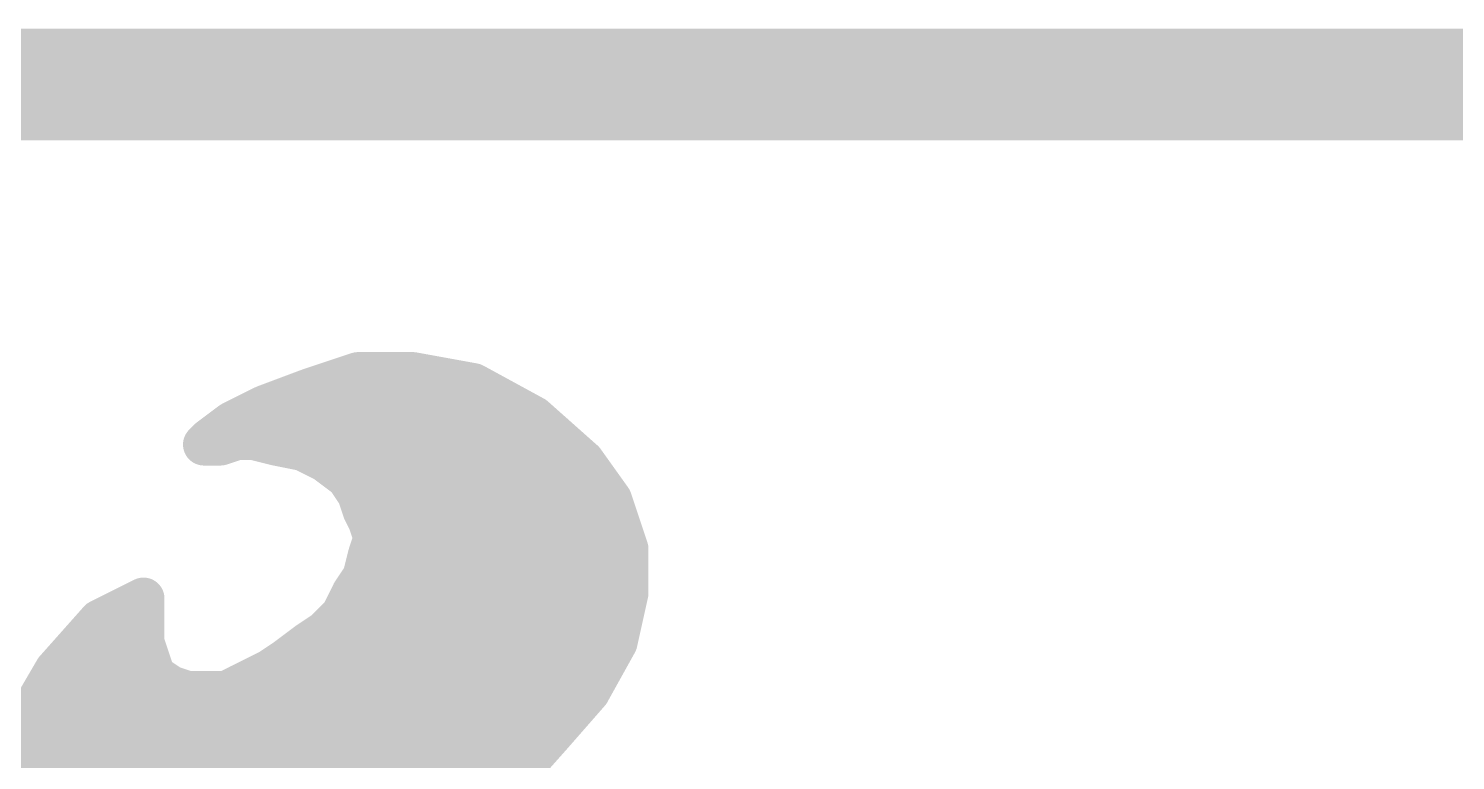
# Model space of a CAD drawing. Extents: x -29.2 to 57.4, y -24.7 to 35.4.
# Drawn here: x 10.21 to 12.804, y 24.171 to 25.502 of the extents above; entities that cross this region are included whole.
import ezdxf

# ---------------------------------------------------------------- set-up
doc = ezdxf.new("R2010")
doc.units = 0
for name, color, linetype in [('1', 12, 'CONTINUOUS'), ('16', 132, 'CONTINUOUS'), ('20', 31, 'CONTINUOUS'), ('22', 40, 'CONTINUOUS')]:
    doc.layers.add(name, color=color, linetype=linetype)

msp = doc.modelspace()

# ---------------------------------------------------------------- linework, layer by layer
at = {"layer": '1', "const_width": 0.2032}
msp.add_lwpolyline([(25.4, 25.4), (0, 25.4)], dxfattribs=at)
at = {"layer": '16', "const_width": 0.2032}
msp.add_lwpolyline([(25.4, 25.4), (0, 25.4)], dxfattribs=at)
at = {"layer": '20', "const_width": 0.2032}
msp.add_lwpolyline([(25.4, 25.4), (0, 25.4)], dxfattribs=at)
at = {"layer": '22', "const_width": 0.0762}
for points in [[(10.719, 24.845), (10.809, 24.875)], [(10.809, 24.875), (10.909, 24.875)], [(10.909, 24.875), (11.019, 24.855)], [(10.639, 24.815), (10.719, 24.845)], [(10.7089, 24.8412), (11.0443, 24.8412)], [(11.019, 24.855), (11.129, 24.795)], [(10.579, 24.785), (10.639, 24.815)], [(11.129, 24.795), (11.219, 24.715)], [(10.539, 24.755), (10.579, 24.785)], [(10.5523, 24.765), (11.1628, 24.765)], [(10.529, 24.745), (10.539, 24.755)], [(10.559, 24.745), (10.529, 24.745)], [(10.589, 24.755), (10.559, 24.745)], [(10.619, 24.755), (10.589, 24.755)], [(10.659, 24.745), (10.619, 24.755)], [(10.709, 24.735), (10.659, 24.745)], [(10.749, 24.715), (10.709, 24.735)], [(10.789, 24.685), (10.749, 24.715)], [(11.219, 24.715), (11.269, 24.645)], [(10.7839, 24.6888), (11.2377, 24.6888)], [(10.809, 24.655), (10.789, 24.685)], [(10.819, 24.625), (10.809, 24.655)], [(11.269, 24.645), (11.299, 24.555)], [(10.829, 24.605), (10.819, 24.625)], [(10.8252, 24.6126), (11.2798, 24.6126)], [(10.839, 24.575), (10.829, 24.605)], [(10.829, 24.545), (10.839, 24.575)], [(10.819, 24.505), (10.829, 24.545)], [(10.8269, 24.5364), (11.299, 24.5364)], [(11.299, 24.555), (11.299, 24.475)], [(10.799, 24.475), (10.819, 24.505)], [(10.339, 24.425), (10.419, 24.465)], [(10.4094, 24.4602), (10.419, 24.4602)], [(10.419, 24.465), (10.419, 24.385)], [(10.779, 24.435), (10.799, 24.475)], [(10.7916, 24.4602), (11.2957, 24.4602)], [(11.299, 24.475), (11.279, 24.385)], [(10.749, 24.405), (10.779, 24.435)], [(10.259, 24.335), (10.339, 24.425)], [(10.719, 24.385), (10.749, 24.405)], [(10.3026, 24.384), (10.4193, 24.384)], [(10.419, 24.385), (10.439, 24.325)], [(10.679, 24.355), (10.719, 24.385)], [(10.7177, 24.384), (11.2784, 24.384)], [(11.279, 24.385), (11.229, 24.295)], [(10.649, 24.335), (10.679, 24.355)], [(10.189, 24.215), (10.259, 24.335)], [(10.439, 24.325), (10.469, 24.305)], [(10.569, 24.295), (10.649, 24.335)], [(10.2431, 24.3078), (10.4648, 24.3078)], [(10.469, 24.305), (10.499, 24.295)], [(10.5946, 24.3078), (11.2361, 24.3078)], [(10.499, 24.295), (10.569, 24.295)], [(11.229, 24.295), (11.159, 24.215)], [(10.1987, 24.2316), (11.1735, 24.2316)], [(10.139, 24.075), (10.189, 24.215)], [(11.159, 24.215), (11.079, 24.125)], [(10.1677, 24.1554), (11.106, 24.1554)]]:
    msp.add_lwpolyline(points, dxfattribs=at)
at = {"layer": '22', "const_width": 0.0381}
for points in [[(10.809, 24.8941, 1), (10.809, 24.8559)], [(10.815, 24.8569, 1), (10.803, 24.8931)], [(10.9124, 24.8937, 1), (10.9056, 24.8563)], [(10.909, 24.8559, 1), (10.909, 24.8941)], [(10.7089, 24.8603, 1), (10.7089, 24.8222)], [(10.713, 24.8631, 1), (10.725, 24.8269)], [(10.7257, 24.8272, 1), (10.7123, 24.8628)], [(11.0281, 24.8717, 1), (11.0099, 24.8383)], [(11.0156, 24.8363, 1), (11.0224, 24.8737)], [(11.0443, 24.8222, 1), (11.0443, 24.8603)], [(10.6323, 24.8328, 1), (10.6457, 24.7972)], [(10.6475, 24.798, 1), (10.6305, 24.832)], [(11.1417, 24.8092, 1), (11.1163, 24.7808)], [(11.1199, 24.7783, 1), (11.1381, 24.8117)], [(10.5523, 24.7841, 1), (10.5523, 24.746)], [(10.5705, 24.802, 1), (10.5875, 24.768)], [(10.5904, 24.7698, 1), (10.5676, 24.8002)], [(11.1628, 24.746, 1), (11.1628, 24.7841)], [(10.529, 24.7641, 1), (10.529, 24.726)], [(10.5155, 24.7585, 1), (10.5425, 24.7315)], [(10.5276, 24.7702, 1), (10.5504, 24.7398)], [(10.5525, 24.7415, 1), (10.5255, 24.7685)], [(10.553, 24.7631, 1), (10.565, 24.7269)], [(10.559, 24.726, 1), (10.559, 24.7641)], [(10.589, 24.7741, 1), (10.589, 24.736)], [(10.595, 24.7369, 1), (10.583, 24.7731)], [(10.6236, 24.7735, 1), (10.6144, 24.7365)], [(10.619, 24.736, 1), (10.619, 24.7741)], [(10.6627, 24.7637, 1), (10.6553, 24.7263)], [(10.6544, 24.7265, 1), (10.6636, 24.7635)], [(10.7175, 24.752, 1), (10.7005, 24.718)], [(10.7053, 24.7163, 1), (10.7127, 24.7537)], [(10.7604, 24.7302, 1), (10.7376, 24.6998)], [(10.7405, 24.698, 1), (10.7575, 24.732)], [(11.2345, 24.7261, 1), (11.2035, 24.7039)], [(10.7839, 24.7079, 1), (10.7839, 24.6698)], [(11.2063, 24.7008, 1), (11.2317, 24.7292)], [(11.2377, 24.6698, 1), (11.2377, 24.7079)], [(10.8049, 24.6956, 1), (10.7731, 24.6744)], [(10.7776, 24.6698, 1), (10.8004, 24.7002)], [(10.8271, 24.661, 1), (10.7909, 24.649)], [(10.7931, 24.6444, 1), (10.8249, 24.6656)], [(11.2871, 24.651, 1), (11.2509, 24.639)], [(11.2535, 24.6339, 1), (11.2845, 24.6561)], [(10.836, 24.6335, 1), (10.802, 24.6165)], [(10.8009, 24.619, 1), (10.8371, 24.631)], [(10.8252, 24.6317, 1), (10.8252, 24.5936)], [(11.2798, 24.5936, 1), (11.2798, 24.6317)], [(10.8471, 24.611, 1), (10.8109, 24.599)], [(10.812, 24.5965, 1), (10.846, 24.6135)], [(10.8571, 24.569, 1), (10.8209, 24.581)], [(10.8209, 24.569, 1), (10.8571, 24.581)], [(10.8269, 24.5555, 1), (10.8269, 24.5174)], [(10.8109, 24.551, 1), (10.8471, 24.539)], [(10.8475, 24.5404, 1), (10.8105, 24.5496)], [(11.3181, 24.555, 1), (11.28, 24.555)], [(11.2809, 24.549, 1), (11.3171, 24.561)], [(11.299, 24.5174, 1), (11.299, 24.5555)], [(10.8349, 24.4944, 1), (10.8031, 24.5156)], [(10.8005, 24.5096, 1), (10.8375, 24.5004)], [(10.4094, 24.4793, 1), (10.4094, 24.4412)], [(10.4381, 24.465, 1), (10.4, 24.465)], [(10.4275, 24.448, 1), (10.4105, 24.482)], [(10.419, 24.4412, 1), (10.419, 24.4793)], [(10.7916, 24.4793, 1), (10.7916, 24.4412)], [(10.7831, 24.4856, 1), (10.8149, 24.4644)], [(10.816, 24.4665, 1), (10.782, 24.4835)], [(11.28, 24.475, 1), (11.3181, 24.475)], [(11.3176, 24.4709, 1), (11.2804, 24.4791)], [(11.2957, 24.4412, 1), (11.2957, 24.4793)], [(10.7925, 24.4215, 1), (10.7655, 24.4485)], [(10.3305, 24.442, 1), (10.3475, 24.408)], [(10.3532, 24.4123, 1), (10.3248, 24.4377)], [(10.7596, 24.3891, 1), (10.7384, 24.4209)], [(10.762, 24.4435, 1), (10.796, 24.4265)], [(10.3026, 24.4031, 1), (10.3026, 24.365)], [(10.4371, 24.391, 1), (10.4009, 24.379)], [(10.4193, 24.365, 1), (10.4193, 24.4031)], [(10.7177, 24.4031, 1), (10.7177, 24.365)], [(10.7084, 24.4009, 1), (10.7296, 24.3691)], [(10.7304, 24.3698, 1), (10.7076, 24.4002)], [(10.7355, 24.4185, 1), (10.7625, 24.3915)], [(11.2957, 24.3757, 1), (11.2623, 24.3943)], [(11.2784, 24.365, 1), (11.2784, 24.4031)], [(10.4, 24.385, 1), (10.4381, 24.385)], [(10.6676, 24.3702, 1), (10.6904, 24.3398)], [(10.6896, 24.3391, 1), (10.6684, 24.3709)], [(11.2604, 24.3891, 1), (11.2976, 24.3809)], [(10.2448, 24.3477, 1), (10.2732, 24.3223)], [(10.2755, 24.3254, 1), (10.2425, 24.3446)], [(10.4496, 24.3409, 1), (10.4284, 24.3091)], [(10.6384, 24.3509, 1), (10.6596, 24.3191)], [(10.6575, 24.318, 1), (10.6405, 24.352)], [(10.2431, 24.3269, 1), (10.2431, 24.2888)], [(10.4209, 24.319, 1), (10.4571, 24.331)], [(10.475, 24.3231, 1), (10.463, 24.2869)], [(10.4584, 24.2891, 1), (10.4796, 24.3209)], [(10.4648, 24.2888, 1), (10.4648, 24.3269)], [(10.5946, 24.3269, 1), (10.5946, 24.2888)], [(11.2361, 24.2888, 1), (11.2361, 24.3269)], [(10.499, 24.3141, 1), (10.499, 24.276)], [(10.493, 24.2769, 1), (10.505, 24.3131)], [(10.5605, 24.312, 1), (10.5775, 24.278)], [(10.569, 24.276, 1), (10.569, 24.3141)], [(11.2123, 24.3043, 1), (11.2457, 24.2857)], [(11.2433, 24.2825, 1), (11.2147, 24.3075)], [(10.1987, 24.2507, 1), (10.1987, 24.2126)], [(11.1735, 24.2126, 1), (11.1735, 24.2507)], [(10.1725, 24.2246, 1), (10.2055, 24.2054)], [(10.2069, 24.2086, 1), (10.1711, 24.2214)], [(11.1447, 24.2275, 1), (11.1733, 24.2025)], [(11.1732, 24.2023, 1), (11.1448, 24.2277)], [(11.106, 24.1364, 1), (11.106, 24.1745)]]:
    msp.add_lwpolyline(points, format="xyb", dxfattribs=at)

doc.saveas('drawing.dxf')
